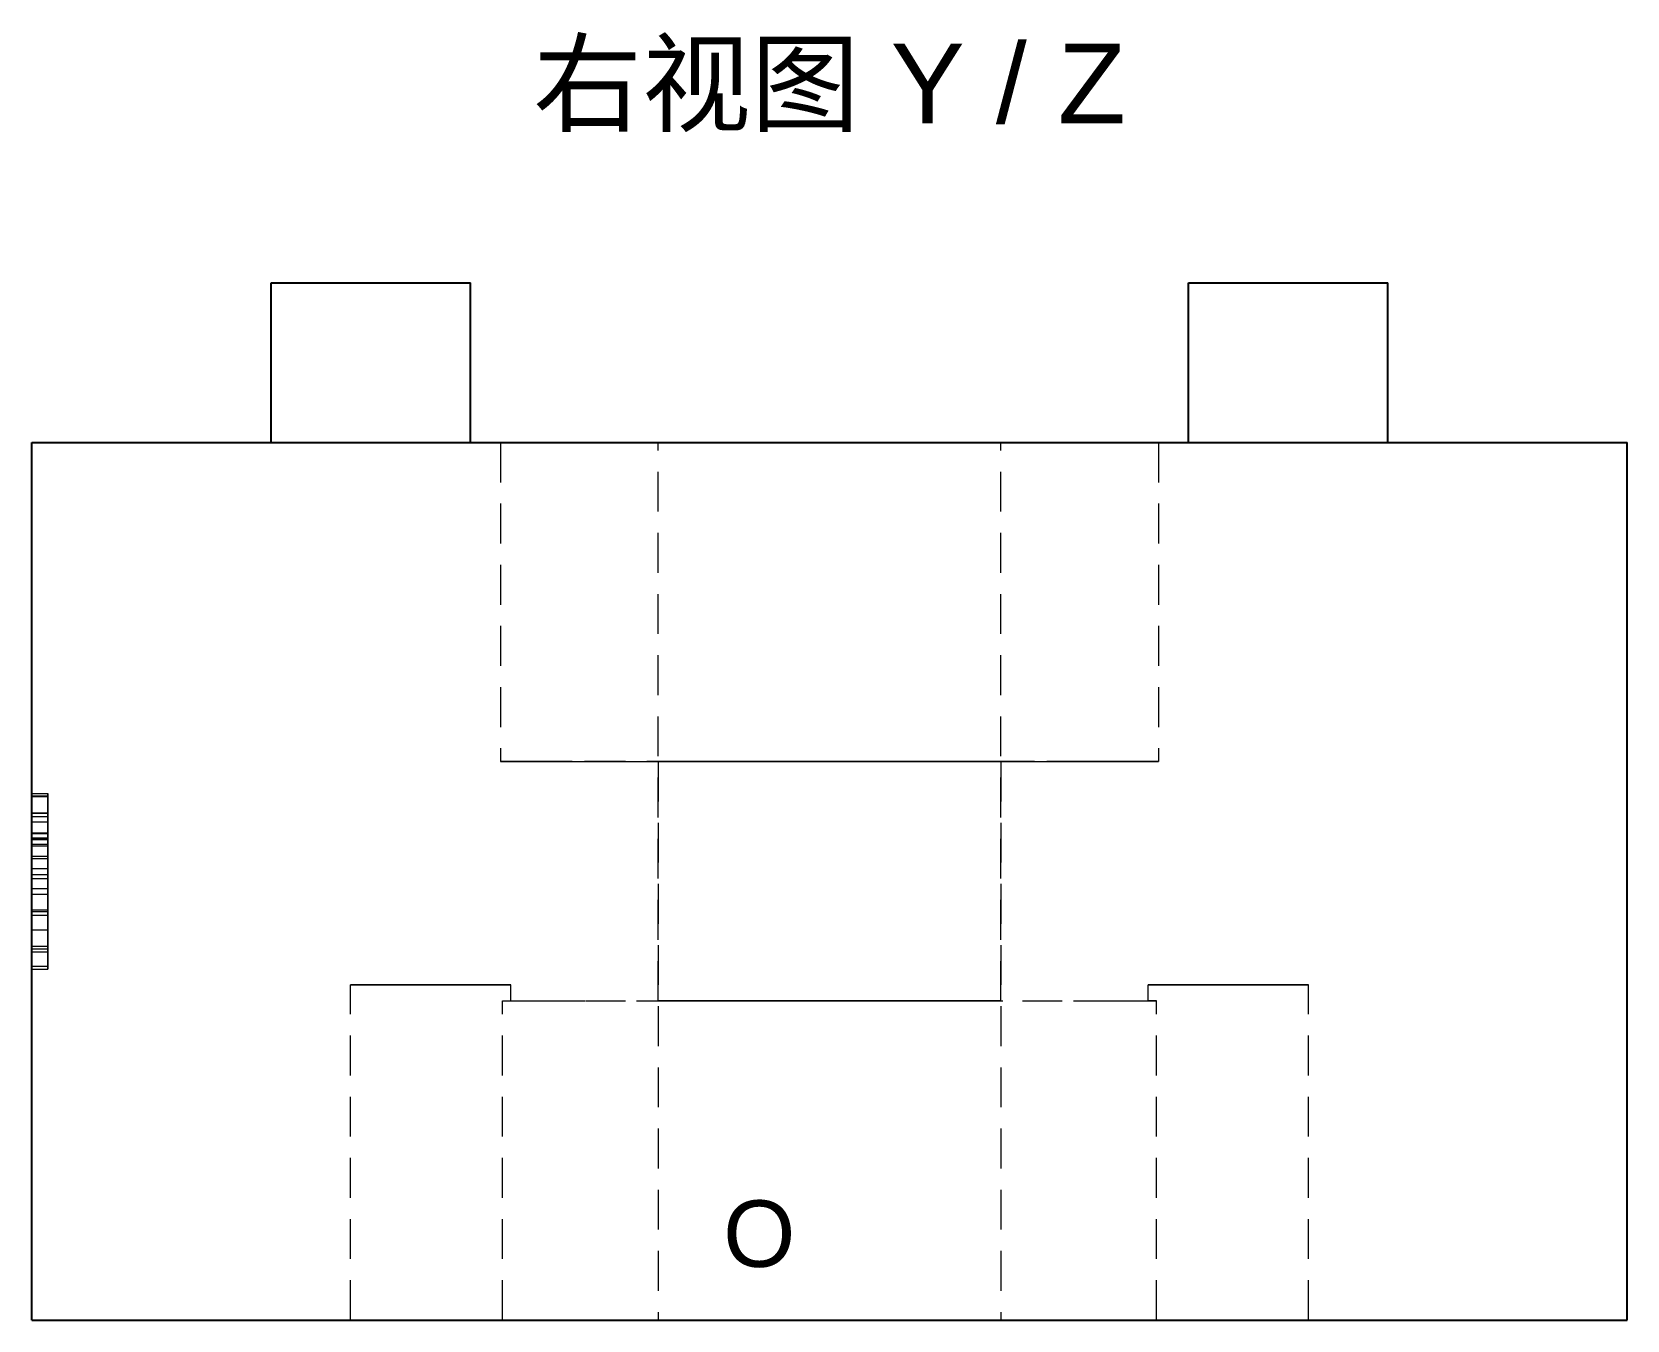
# Model space of a CAD drawing. Header units: millimetres. Extents: x 6 to 223, y 20 to 91.
# Drawn here: x 6 to 26, y 56.83 to 72.98 of the extents above; entities that cross this region are included whole.
import ezdxf
from ezdxf.enums import TextEntityAlignment as Align

# ---------------------------------------------------------------- set-up
doc = ezdxf.new("R2010")
doc.units = ezdxf.units.MM
doc.linetypes.add('WP_HIDDEN', pattern=[2.3, 1.5, -0.8])
for name, color, linetype, lineweight in [('ANNOTATIONS', 7, 'CONTINUOUS', 18), ('HIDDEN', 7, 'WP_HIDDEN', 13), ('VISIBLE', 7, 'CONTINUOUS', 25)]:
    doc.layers.add(name, color=color, linetype=linetype, lineweight=lineweight)
doc.styles.add('CJK', font='Arial Unicode.ttf')

msp = doc.modelspace()

# ---------------------------------------------------------------- linework, layer by layer
at = {"layer": 'HIDDEN', "ltscale": 0.333333}
for p, q in [((9, 67.83333), (11.5, 67.83333)), ((11.875, 67.83333), (11.875, 63.83333)), ((13.85, 60.83333), (13.85, 67.83333)), ((18.15, 60.83333), (18.15, 67.83333)), ((20.125, 67.83333), (20.125, 63.83333)), ((20.5, 67.83333), (23, 67.83333)), ((13.85, 63.83333), (13.85, 56.83333)), ((18.15, 63.83333), (18.15, 56.83333)), ((6, 63.43333), (6.2, 63.43333)), ((6, 61.26961), (6, 63.40576)), ((6, 63.40576), (6.2, 63.40576)), ((6.2, 63.40576), (6.2, 61.26961)), ((6, 63.39705), (6, 61.26961)), ((6, 61.52067), (6, 63.39705)), ((6, 63.146), (6, 63.39705)), ((6, 63.39705), (6, 61.72674)), ((6, 63.39705), (6.2, 63.39705)), ((6.2, 63.39705), (6.2, 61.52067)), ((6.2, 61.26961), (6.2, 63.39705)), ((6.2, 63.39705), (6.2, 63.146)), ((6.2, 63.39705), (6.2, 61.72674)), ((6, 63.19099), (6.2, 63.19099)), ((6, 63.18518), (6.2, 63.18518)), ((6, 62.49442), (6, 63.146)), ((6, 63.146), (6.2, 63.146)), ((6, 63.07924), (6.2, 63.07924)), ((6.2, 63.146), (6.2, 62.49442)), ((6, 61.26961), (6, 62.94138)), ((6, 62.94138), (6.2, 62.94138)), ((6, 62.93412), (6, 61.26961)), ((6, 62.93412), (6.2, 62.93412)), ((6, 62.85576), (6, 62.87608)), ((6, 62.87608), (6.2, 62.87608)), ((6, 62.87172), (6, 62.61922)), ((6, 62.87172), (6.2, 62.87172)), ((6, 62.85576), (6.2, 62.85576)), ((6.2, 61.26961), (6.2, 62.94138)), ((6.2, 61.26961), (6.2, 62.93412)), ((6.2, 62.87608), (6.2, 62.85576)), ((6.2, 62.61922), (6.2, 62.87172)), ((6, 62.7774), (6, 62.79771)), ((6, 62.79771), (6.2, 62.79771)), ((6, 62.7774), (6.2, 62.7774)), ((6, 62.64969), (6.2, 62.64969)), ((6, 62.61922), (6.2, 62.61922)), ((6.2, 62.79771), (6.2, 62.7774)), ((6, 62.24481), (6, 62.49442)), ((6, 62.49442), (6.2, 62.49442)), ((6, 62.41895), (6.2, 62.41895)), ((6.2, 62.49442), (6.2, 62.24481)), ((6, 62.36671), (6.2, 62.36671)), ((6, 61.52067), (6, 62.24481)), ((6, 62.24481), (6.2, 62.24481)), ((6.2, 62.24481), (6.2, 61.52067)), ((6, 62.1708), (6, 61.90814)), ((6, 62.1708), (6.2, 62.1708)), ((6.2, 62.1708), (6.2, 61.90814)), ((6, 61.97634), (6, 61.95312)), ((6, 61.97634), (6.2, 61.97634)), ((6, 61.95312), (6.2, 61.95312)), ((6, 61.90814), (6.2, 61.90814)), ((6.2, 61.95312), (6.2, 61.97634)), ((6, 61.72674), (6.2, 61.72674)), ((6, 61.26961), (6, 61.52067)), ((6, 61.52067), (6.2, 61.52067)), ((6, 61.48584), (6.2, 61.48584)), ((6, 61.44811), (6.2, 61.44811)), ((6.2, 61.52067), (6.2, 61.26961)), ((6, 61.26961), (6.2, 61.26961)), ((6, 61.23333), (6.2, 61.23333)), ((9.995, 56.83333), (9.995, 61.03333)), ((12.005, 60.83333), (12.005, 61.03333)), ((19.995, 60.83333), (19.995, 61.03333)), ((22.005, 56.83333), (22.005, 61.03333)), ((11.89944, 56.83333), (11.89944, 60.83333)), ((20.10056, 56.83333), (20.10056, 60.83333))]:
    msp.add_line(p, q, dxfattribs=at)
for points in [[(20.125, 67.83333), (20.02158, 67.83333), (19.7165, 67.83333), (19.22505, 67.83333), (18.5719, 67.83333), (17.78977, 67.83333), (16.9179, 67.83333), (16, 67.83333), (15.0821, 67.83333), (14.21023, 67.83333), (13.4281, 67.83333), (12.77495, 67.83333), (12.2835, 67.83333), (11.97842, 67.83333), (11.875, 67.83333)], [(11.875, 67.83333), (11.90094, 67.83333), (11.97842, 67.83333), (12.10648, 67.83333), (12.2835, 67.83333), (12.50726, 67.83333), (12.77495, 67.83333), (13.08318, 67.83333), (13.4281, 67.83333), (13.80537, 67.83333), (14.21023, 67.83333), (14.6376, 67.83333), (15.0821, 67.83333), (15.53815, 67.83333), (16, 67.83333)], [(18.15, 67.83333), (18.0961, 67.83333), (17.93708, 67.83333), (17.68094, 67.83333), (17.3405, 67.83333), (16.93285, 67.83333), (16.47842, 67.83333), (16, 67.83333), (15.52158, 67.83333), (15.06715, 67.83333), (14.6595, 67.83333), (14.31906, 67.83333), (14.06292, 67.83333), (13.9039, 67.83333), (13.85, 67.83333)], [(13.85, 67.83333), (13.86352, 67.83333), (13.9039, 67.83333), (13.97065, 67.83333), (14.06292, 67.83333), (14.17954, 67.83333), (14.31906, 67.83333), (14.47972, 67.83333), (14.6595, 67.83333), (14.85613, 67.83333), (15.06715, 67.83333), (15.2899, 67.83333), (15.52158, 67.83333), (15.75928, 67.83333), (16, 67.83333)], [(16, 67.83333), (16.46185, 67.83333), (16.9179, 67.83333), (17.3624, 67.83333), (17.78977, 67.83333), (18.19463, 67.83333), (18.5719, 67.83333), (18.91682, 67.83333), (19.22505, 67.83333), (19.49274, 67.83333), (19.7165, 67.83333), (19.89352, 67.83333), (20.02158, 67.83333), (20.09906, 67.83333), (20.125, 67.83333)], [(16, 67.83333), (16.24072, 67.83333), (16.47842, 67.83333), (16.7101, 67.83333), (16.93285, 67.83333), (17.14387, 67.83333), (17.3405, 67.83333), (17.52028, 67.83333), (17.68094, 67.83333), (17.82046, 67.83333), (17.93708, 67.83333), (18.02935, 67.83333), (18.0961, 67.83333), (18.13648, 67.83333), (18.15, 67.83333)], [(20.125, 63.83333), (20.02158, 63.83333), (19.7165, 63.83333), (19.22505, 63.83333), (18.5719, 63.83333), (17.78977, 63.83333), (16.9179, 63.83333), (16, 63.83333), (15.0821, 63.83333), (14.21023, 63.83333), (13.4281, 63.83333), (12.77495, 63.83333), (12.2835, 63.83333), (11.97842, 63.83333), (11.875, 63.83333)], [(11.875, 63.83333), (11.90094, 63.83333), (11.97842, 63.83333), (12.10648, 63.83333), (12.2835, 63.83333), (12.50726, 63.83333), (12.77495, 63.83333), (13.08318, 63.83333), (13.4281, 63.83333), (13.80537, 63.83333), (14.21023, 63.83333), (14.6376, 63.83333), (15.0821, 63.83333), (15.53815, 63.83333), (16, 63.83333)], [(18.15, 63.83333), (18.0961, 63.83333), (17.93708, 63.83333), (17.68094, 63.83333), (17.3405, 63.83333), (16.93285, 63.83333), (16.47842, 63.83333), (16, 63.83333), (15.52158, 63.83333), (15.06715, 63.83333), (14.6595, 63.83333), (14.31906, 63.83333), (14.06292, 63.83333), (13.9039, 63.83333), (13.85, 63.83333)], [(13.85, 63.83333), (13.86352, 63.83333), (13.9039, 63.83333), (13.97065, 63.83333), (14.06292, 63.83333), (14.17954, 63.83333), (14.31906, 63.83333), (14.47972, 63.83333), (14.6595, 63.83333), (14.85613, 63.83333), (15.06715, 63.83333), (15.2899, 63.83333), (15.52158, 63.83333), (15.75928, 63.83333), (16, 63.83333)], [(16, 63.83333), (16.46185, 63.83333), (16.9179, 63.83333), (17.3624, 63.83333), (17.78977, 63.83333), (18.19463, 63.83333), (18.5719, 63.83333), (18.91682, 63.83333), (19.22505, 63.83333), (19.49274, 63.83333), (19.7165, 63.83333), (19.89352, 63.83333), (20.02158, 63.83333), (20.09906, 63.83333), (20.125, 63.83333)], [(16, 63.83333), (16.24072, 63.83333), (16.47842, 63.83333), (16.7101, 63.83333), (16.93285, 63.83333), (17.14387, 63.83333), (17.3405, 63.83333), (17.52028, 63.83333), (17.68094, 63.83333), (17.82046, 63.83333), (17.93708, 63.83333), (18.02935, 63.83333), (18.0961, 63.83333), (18.13648, 63.83333), (18.15, 63.83333)], [(6, 63.35715), (6, 63.41457), (6, 63.43333)], [(6, 63.43333), (6, 63.41535), (6, 63.36077)], [(6, 63.265), (6, 63.32701), (6, 63.37108), (6, 63.3972), (6, 63.40576)], [(6, 63.40576), (6, 63.39097), (6, 63.34545), (6, 63.26868), (6, 63.16196)], [(6, 63.40576), (6, 63.12133)], [(6.2, 63.36077), (6.2, 63.41519), (6.2, 63.43333)], [(6.2, 63.43333), (6.2, 63.41429), (6.2, 63.35715)], [(6.2, 63.16196), (6.2, 63.26862), (6.2, 63.34481), (6.2, 63.39052), (6.2, 63.40576)], [(6.2, 63.40576), (6.2, 63.39696), (6.2, 63.37057), (6.2, 63.32658), (6.2, 63.265)], [(6.2, 63.12133), (6.2, 63.40576)], [(6, 63.36077), (6, 63.27173), (6, 63.14818)], [(6, 63.13294), (6, 63.26335), (6, 63.35715)], [(6, 62.87608), (6, 62.99195), (6, 63.09599), (6, 63.18725), (6, 63.265)], [(6.2, 63.14818), (6.2, 63.27134), (6.2, 63.36077)], [(6.2, 63.35715), (6.2, 63.263), (6.2, 63.13294)], [(6.2, 63.265), (6.2, 63.1879), (6.2, 63.09738), (6.2, 62.99344), (6.2, 62.87608)], [(6, 63.19099), (6, 63.18403), (6, 63.16306), (6, 63.12807), (6, 63.07924)], [(6, 63.12133), (6, 63.1736), (6, 63.19099)], [(6, 63.09158), (6, 63.13341), (6, 63.16264), (6, 63.17968), (6, 63.18518)], [(6, 63.18518), (6, 63.17905), (6, 63.16017), (6, 63.12798), (6, 63.08215)], [(6, 63.16196), (6, 63.07795), (6, 62.98332), (6, 62.76777), (6, 62.52568), (6, 62.26513)], [(6, 63.14818), (6, 63.00301), (6, 62.84705)], [(6, 62.79771), (6, 62.97484), (6, 63.13294)], [(6, 62.85866), (6, 63.00999), (6, 63.0708), (6, 63.12133)], [(6, 63.12133), (6, 62.98511), (6, 62.87172)], [(6, 62.86592), (6, 62.98863), (6, 63.09158)], [(6, 63.08215), (6, 63.02397), (6, 62.95343), (6, 62.87102), (6, 62.7774)], [(6, 63.07924), (6, 63.03868), (6, 62.9877), (6, 62.85576)], [(6.2, 63.07924), (6.2, 63.12813), (6.2, 63.16305), (6.2, 63.184), (6.2, 63.19099)], [(6.2, 63.19099), (6.2, 63.17357), (6.2, 63.12133)], [(6.2, 63.08215), (6.2, 63.12722), (6.2, 63.15942), (6.2, 63.17874), (6.2, 63.18518)], [(6.2, 63.18518), (6.2, 63.17933), (6.2, 63.16178), (6.2, 63.13253), (6.2, 63.09158)], [(6.2, 62.26513), (6.2, 62.41406), (6.2, 62.55246), (6.2, 62.68035), (6.2, 62.79771), (6.2, 62.90456), (6.2, 63.00088), (6.2, 63.08668), (6.2, 63.16196)], [(6.2, 62.84705), (6.2, 63.00287), (6.2, 63.14818)], [(6.2, 63.13294), (6.2, 62.97512), (6.2, 62.79771)], [(6.2, 63.12133), (6.2, 63.07117), (6.2, 63.01068), (6.2, 62.93984), (6.2, 62.85866)], [(6.2, 62.87172), (6.2, 62.98564), (6.2, 63.12133)], [(6.2, 63.09158), (6.2, 62.98836), (6.2, 62.86592)], [(6.2, 62.7774), (6.2, 62.87209), (6.2, 62.95444), (6.2, 63.02446), (6.2, 63.08215)], [(6.2, 62.85576), (6.2, 62.92741), (6.2, 62.98854), (6.2, 63.03915), (6.2, 63.07924)], [(6, 62.75418), (6, 62.93412)], [(6, 62.67726), (6, 62.76147), (6, 62.86592)], [(6, 62.36671), (6, 62.51135), (6, 62.64273), (6, 62.75908), (6, 62.85866)], [(6, 62.84705), (6, 62.70768), (6, 62.58221)], [(6.2, 62.93412), (6.2, 62.75418)], [(6.2, 62.86592), (6.2, 62.76143), (6.2, 62.67726)], [(6.2, 62.85866), (6.2, 62.76316), (6.2, 62.64933), (6.2, 62.51718), (6.2, 62.36671)], [(6.2, 62.58221), (6.2, 62.70756), (6.2, 62.84705)], [(6, 62.61922), (6, 62.6759), (6, 62.75418)], [(6, 62.52562), (6, 62.67726)], [(6, 62.45741), (6, 62.54112), (6, 62.60153), (6, 62.63774), (6, 62.64969)], [(6, 62.64969), (6, 62.63226), (6, 62.58004)], [(6.2, 62.75418), (6.2, 62.67545), (6.2, 62.61922)], [(6.2, 62.67726), (6.2, 62.52562)], [(6.2, 62.58004), (6.2, 62.63228), (6.2, 62.64969)], [(6.2, 62.64969), (6.2, 62.63767), (6.2, 62.60162), (6.2, 62.54153), (6.2, 62.45741)], [(6, 62.58221), (6, 62.4731), (6, 62.38412)], [(6, 62.58004), (6, 62.49158), (6, 62.36671)], [(6, 62.38993), (6, 62.52562)], [(6, 61.96038), (6, 62.10336), (6, 62.23488), (6, 62.35331), (6, 62.45741)], [(6, 62.41895), (6, 62.41107), (6, 62.38726), (6, 62.34748), (6, 62.29197)], [(6, 62.29197), (6, 62.34743), (6, 62.38721), (6, 62.41105), (6, 62.41895)], [(6.2, 62.38412), (6.2, 62.47355), (6.2, 62.58221)], [(6.2, 62.36671), (6.2, 62.49188), (6.2, 62.58004)], [(6.2, 62.52562), (6.2, 62.38993)], [(6.2, 62.45741), (6.2, 62.35424), (6.2, 62.23701), (6.2, 62.10572), (6.2, 61.96038)], [(6.2, 62.29197), (6.2, 62.34753), (6.2, 62.38721), (6.2, 62.41102), (6.2, 62.41895)], [(6, 62.17298), (6, 62.29369), (6, 62.38993)], [(6, 62.38412), (6, 62.25134)], [(6, 62.29197), (6, 62.22189), (6, 62.14017), (6, 62.04742), (6, 61.94442)], [(6, 61.95893), (6, 62.1444), (6, 62.29197)], [(6, 62.26513), (6, 62.03073), (6, 61.81549), (6, 61.62679), (6, 61.4735)], [(6, 62.25134), (6, 62.19206), (6, 62.14758)], [(6.2, 62.38993), (6.2, 62.29288), (6.2, 62.17298)], [(6.2, 62.25134), (6.2, 62.38412)], [(6.2, 61.94442), (6.2, 62.04886), (6.2, 62.1416), (6.2, 62.22263), (6.2, 62.29197)], [(6.2, 62.29197), (6.2, 62.14522), (6.2, 61.95893)], [(6.2, 61.4735), (6.2, 61.61305), (6.2, 61.7915), (6.2, 62.00886), (6.2, 62.26513)], [(6.2, 62.14758), (6.2, 62.19021), (6.2, 62.25134)], [(6, 61.8704), (6, 62.03138), (6, 62.17298)], [(6, 62.14758), (6, 62.09114), (6, 62.02205)], [(6, 62.02205), (6, 61.94092), (6, 61.84719)], [(6.2, 62.17298), (6.2, 62.03167), (6.2, 61.8704)], [(6.2, 62.02205), (6.2, 62.0908), (6.2, 62.14758)], [(6.2, 61.84719), (6.2, 61.94097), (6.2, 62.02205)], [(6, 61.7144), (6, 61.83169), (6, 61.97634)], [(6, 61.58815), (6, 61.76744), (6, 61.96038)], [(6, 61.70062), (6, 61.95893)], [(6, 61.95312), (6, 61.75124), (6, 61.57073)], [(6, 61.94442), (6, 61.83737), (6, 61.7407), (6, 61.65522), (6, 61.58162)], [(6, 61.55042), (6, 61.70528), (6, 61.8704)], [(6, 61.84719), (6, 61.66506)], [(6.2, 61.97634), (6.2, 61.83104), (6.2, 61.7144)], [(6.2, 61.96038), (6.2, 61.76719), (6.2, 61.58815)], [(6.2, 61.95893), (6.2, 61.70062)], [(6.2, 61.57073), (6.2, 61.75086), (6.2, 61.95312)], [(6.2, 61.58162), (6.2, 61.65436), (6.2, 61.73907), (6.2, 61.83576), (6.2, 61.94442)], [(6.2, 61.8704), (6.2, 61.55042)], [(6.2, 61.66506), (6.2, 61.84719)], [(6, 61.54897), (6, 61.62151), (6, 61.7144)], [(6, 61.51269), (6, 61.59212), (6, 61.70062)], [(6, 61.66506), (6, 61.59029), (6, 61.53373)], [(6.2, 61.7144), (6.2, 61.62189), (6.2, 61.54897)], [(6.2, 61.70062), (6.2, 61.59196), (6.2, 61.51269)], [(6.2, 61.53373), (6.2, 61.59051), (6.2, 61.66506)], [(6, 61.32476), (6, 61.37566), (6, 61.43666), (6, 61.58815)], [(6, 61.58162), (6, 61.52348), (6, 61.48163), (6, 61.45647), (6, 61.44811)], [(6, 61.57073), (6, 61.49142), (6, 61.42266), (6, 61.36467), (6, 61.3175)], [(6, 61.31678), (6, 61.41649), (6, 61.55042)], [(6, 61.48584), (6, 61.50151), (6, 61.54897)], [(6, 61.53373), (6, 61.49772), (6, 61.48584)], [(6, 61.44811), (6, 61.46428), (6, 61.51269)], [(6, 61.4735), (6, 61.36871), (6, 61.29309), (6, 61.24804), (6, 61.23333)], [(6.2, 61.58815), (6.2, 61.5072), (6.2, 61.43632), (6.2, 61.3755), (6.2, 61.32476)], [(6.2, 61.44811), (6.2, 61.45645), (6.2, 61.48149), (6.2, 61.52321), (6.2, 61.58162)], [(6.2, 61.3175), (6.2, 61.36489), (6.2, 61.42289), (6.2, 61.49151), (6.2, 61.57073)], [(6.2, 61.55042), (6.2, 61.41691), (6.2, 61.31678)], [(6.2, 61.54897), (6.2, 61.50162), (6.2, 61.48584)], [(6.2, 61.48584), (6.2, 61.49781), (6.2, 61.53373)], [(6.2, 61.51269), (6.2, 61.46425), (6.2, 61.44811)], [(6.2, 61.23333), (6.2, 61.24834), (6.2, 61.29338), (6.2, 61.36843), (6.2, 61.4735)], [(6, 61.23333), (6, 61.23899), (6, 61.25608), (6, 61.28467), (6, 61.32476)], [(6, 61.3175), (6, 61.27999), (6, 61.25373), (6, 61.23834), (6, 61.23333)], [(6, 61.23333), (6, 61.23846), (6, 61.25399), (6, 61.28006), (6, 61.31678)], [(6.2, 61.32476), (6.2, 61.28476), (6.2, 61.25619), (6.2, 61.23905), (6.2, 61.23333)], [(6.2, 61.23333), (6.2, 61.23859), (6.2, 61.25438), (6.2, 61.28068), (6.2, 61.3175)], [(6.2, 61.31678), (6.2, 61.28027), (6.2, 61.25419), (6.2, 61.23855), (6.2, 61.23333)], [(12.005, 61.03333), (11.9798, 61.03333), (11.90547, 61.03333), (11.78574, 61.03333), (11.62661, 61.03333), (11.43605, 61.03333), (11.22363, 61.03333), (11, 61.03333), (10.77637, 61.03333), (10.56395, 61.03333), (10.37339, 61.03333), (10.21426, 61.03333), (10.09453, 61.03333), (10.0202, 61.03333), (9.995, 61.03333)], [(9.995, 61.03333), (10.00132, 61.03333), (10.0202, 61.03333), (10.0514, 61.03333), (10.09453, 61.03333), (10.14904, 61.03333), (10.21426, 61.03333), (10.28936, 61.03333), (10.37339, 61.03333), (10.46531, 61.03333), (10.56395, 61.03333), (10.66807, 61.03333), (10.77637, 61.03333), (10.88748, 61.03333), (11, 61.03333)], [(11, 61.03333), (11.11252, 61.03333), (11.22363, 61.03333), (11.33193, 61.03333), (11.43605, 61.03333), (11.53469, 61.03333), (11.62661, 61.03333), (11.71064, 61.03333), (11.78574, 61.03333), (11.85096, 61.03333), (11.90547, 61.03333), (11.9486, 61.03333), (11.9798, 61.03333), (11.99868, 61.03333), (12.005, 61.03333)], [(22.005, 61.03333), (21.9798, 61.03333), (21.90547, 61.03333), (21.78574, 61.03333), (21.62661, 61.03333), (21.43605, 61.03333), (21.22363, 61.03333), (21, 61.03333), (20.77637, 61.03333), (20.56395, 61.03333), (20.37339, 61.03333), (20.21426, 61.03333), (20.09453, 61.03333), (20.0202, 61.03333), (19.995, 61.03333)], [(19.995, 61.03333), (20.00132, 61.03333), (20.0202, 61.03333), (20.0514, 61.03333), (20.09453, 61.03333), (20.14904, 61.03333), (20.21426, 61.03333), (20.28936, 61.03333), (20.37339, 61.03333), (20.46531, 61.03333), (20.56395, 61.03333), (20.66807, 61.03333), (20.77637, 61.03333), (20.88748, 61.03333), (21, 61.03333)], [(21, 61.03333), (21.11252, 61.03333), (21.22363, 61.03333), (21.33193, 61.03333), (21.43605, 61.03333), (21.53469, 61.03333), (21.62661, 61.03333), (21.71064, 61.03333), (21.78574, 61.03333), (21.85096, 61.03333), (21.90547, 61.03333), (21.9486, 61.03333), (21.9798, 61.03333), (21.99868, 61.03333), (22.005, 61.03333)], [(11.89944, 60.83333), (11.91376, 60.83333), (11.92708, 60.83333), (11.93939, 60.83333), (11.95067, 60.83333), (11.96092, 60.83333), (11.97011, 60.83333), (11.97825, 60.83333), (11.98533, 60.83333), (11.99132, 60.83333), (11.99624, 60.83333), (12.00007, 60.83333), (12.00281, 60.83333), (12.00445, 60.83333), (12.005, 60.83333)], [(11.89944, 60.83333), (12.0815, 60.83333), (12.43383, 60.83333), (12.94115, 60.83333), (13.58138, 60.83333), (14.32672, 60.83333), (15.14478, 60.83333), (16, 60.83333), (16.85522, 60.83333), (17.67328, 60.83333), (18.41862, 60.83333), (19.05885, 60.83333), (19.56617, 60.83333), (19.9185, 60.83333), (20.10056, 60.83333)], [(18.15, 60.83333), (18.0961, 60.83333), (17.93708, 60.83333), (17.68094, 60.83333), (17.3405, 60.83333), (16.93285, 60.83333), (16.47842, 60.83333), (16, 60.83333), (15.52158, 60.83333), (15.06715, 60.83333), (14.6595, 60.83333), (14.31906, 60.83333), (14.06292, 60.83333), (13.9039, 60.83333), (13.85, 60.83333)], [(13.85, 60.83333), (13.86352, 60.83333), (13.9039, 60.83333), (13.97065, 60.83333), (14.06292, 60.83333), (14.17954, 60.83333), (14.31906, 60.83333), (14.47972, 60.83333), (14.6595, 60.83333), (14.85613, 60.83333), (15.06715, 60.83333), (15.2899, 60.83333), (15.52158, 60.83333), (15.75928, 60.83333), (16, 60.83333)], [(16, 60.83333), (16.24072, 60.83333), (16.47842, 60.83333), (16.7101, 60.83333), (16.93285, 60.83333), (17.14387, 60.83333), (17.3405, 60.83333), (17.52028, 60.83333), (17.68094, 60.83333), (17.82046, 60.83333), (17.93708, 60.83333), (18.02935, 60.83333), (18.0961, 60.83333), (18.13648, 60.83333), (18.15, 60.83333)], [(20.10056, 60.83333), (20.08624, 60.83333), (20.07292, 60.83333), (20.06061, 60.83333), (20.04933, 60.83333), (20.03908, 60.83333), (20.02989, 60.83333), (20.02175, 60.83333), (20.01467, 60.83333), (20.00868, 60.83333), (20.00376, 60.83333), (19.99993, 60.83333), (19.99719, 60.83333), (19.99555, 60.83333), (19.995, 60.83333)], [(11.89944, 56.83333), (11.79774, 56.83333), (11.66692, 56.83333), (11.51174, 56.83333), (11.33788, 56.83333), (11.15169, 56.83333), (10.95996, 56.83333), (10.76969, 56.83333), (10.58783, 56.83333), (10.42101, 56.83333), (10.27534, 56.83333), (10.15612, 56.83333), (10.06772, 56.83333), (10.01335, 56.83333), (9.995, 56.83333)], [(9.995, 56.83333), (10.00132, 56.83333), (10.0202, 56.83333), (10.0514, 56.83333), (10.09453, 56.83333), (10.14904, 56.83333), (10.21426, 56.83333), (10.28936, 56.83333), (10.37339, 56.83333), (10.46531, 56.83333), (10.56395, 56.83333), (10.66807, 56.83333), (10.77637, 56.83333), (10.88748, 56.83333), (11, 56.83333)], [(11, 56.83333), (11.07948, 56.83333), (11.15846, 56.83333), (11.23645, 56.83333), (11.31296, 56.83333), (11.38751, 56.83333), (11.45963, 56.83333), (11.52887, 56.83333), (11.5948, 56.83333), (11.65701, 56.83333), (11.71509, 56.83333), (11.7687, 56.83333), (11.81749, 56.83333), (11.86116, 56.83333), (11.89944, 56.83333)], [(20.10056, 56.83333), (19.9185, 56.83333), (19.56617, 56.83333), (19.05885, 56.83333), (18.41862, 56.83333), (17.67328, 56.83333), (16.85522, 56.83333), (16, 56.83333), (15.14478, 56.83333), (14.32672, 56.83333), (13.58138, 56.83333), (12.94115, 56.83333), (12.43383, 56.83333), (12.0815, 56.83333), (11.89944, 56.83333)], [(18.15, 56.83333), (18.0961, 56.83333), (17.93708, 56.83333), (17.68094, 56.83333), (17.3405, 56.83333), (16.93285, 56.83333), (16.47842, 56.83333), (16, 56.83333), (15.52158, 56.83333), (15.06715, 56.83333), (14.6595, 56.83333), (14.31906, 56.83333), (14.06292, 56.83333), (13.9039, 56.83333), (13.85, 56.83333)], [(13.85, 56.83333), (13.86352, 56.83333), (13.9039, 56.83333), (13.97065, 56.83333), (14.06292, 56.83333), (14.17954, 56.83333), (14.31906, 56.83333), (14.47972, 56.83333), (14.6595, 56.83333), (14.85613, 56.83333), (15.06715, 56.83333), (15.2899, 56.83333), (15.52158, 56.83333), (15.75928, 56.83333), (16, 56.83333)], [(16, 56.83333), (16.24072, 56.83333), (16.47842, 56.83333), (16.7101, 56.83333), (16.93285, 56.83333), (17.14387, 56.83333), (17.3405, 56.83333), (17.52028, 56.83333), (17.68094, 56.83333), (17.82046, 56.83333), (17.93708, 56.83333), (18.02935, 56.83333), (18.0961, 56.83333), (18.13648, 56.83333), (18.15, 56.83333)], [(22.005, 56.83333), (21.98665, 56.83333), (21.93228, 56.83333), (21.84388, 56.83333), (21.72466, 56.83333), (21.57899, 56.83333), (21.41217, 56.83333), (21.23031, 56.83333), (21.04004, 56.83333), (20.84831, 56.83333), (20.66212, 56.83333), (20.48826, 56.83333), (20.33308, 56.83333), (20.20226, 56.83333), (20.10056, 56.83333)], [(20.10056, 56.83333), (20.13884, 56.83333), (20.18251, 56.83333), (20.2313, 56.83333), (20.28491, 56.83333), (20.34299, 56.83333), (20.4052, 56.83333), (20.47113, 56.83333), (20.54037, 56.83333), (20.61249, 56.83333), (20.68704, 56.83333), (20.76355, 56.83333), (20.84154, 56.83333), (20.92052, 56.83333), (21, 56.83333)], [(21, 56.83333), (21.11252, 56.83333), (21.22363, 56.83333), (21.33193, 56.83333), (21.43605, 56.83333), (21.53469, 56.83333), (21.62661, 56.83333), (21.71064, 56.83333), (21.78574, 56.83333), (21.85096, 56.83333), (21.90547, 56.83333), (21.9486, 56.83333), (21.9798, 56.83333), (21.99868, 56.83333), (22.005, 56.83333)]]:
    msp.add_lwpolyline(points, dxfattribs=at)
at = {"layer": 'VISIBLE'}
for p, q in [((9, 67.83333), (9, 69.83333)), ((9, 69.83333), (11.5, 69.83333)), ((11.5, 67.83333), (11.5, 69.83333)), ((20.5, 67.83333), (20.5, 69.83333)), ((20.5, 69.83333), (23, 69.83333)), ((23, 67.83333), (23, 69.83333)), ((6, 56.83333), (6, 67.83333)), ((6, 67.83333), (26, 67.83333)), ((26, 56.83333), (26, 67.83333)), ((6, 56.83333), (26, 56.83333))]:
    msp.add_line(p, q, dxfattribs=at)

# ---------------------------------------------------------------- texts
at = {"layer": 'ANNOTATIONS', "style": 'CJK'}
msp.add_text('右视图 Y / Z', height=1, dxfattribs=at).set_placement((16, 71.83333), align=Align.CENTER)
msp.add_text('O', height=0.83333, dxfattribs=at).set_placement((14.66667, 57.5))

doc.saveas('drawing.dxf')
